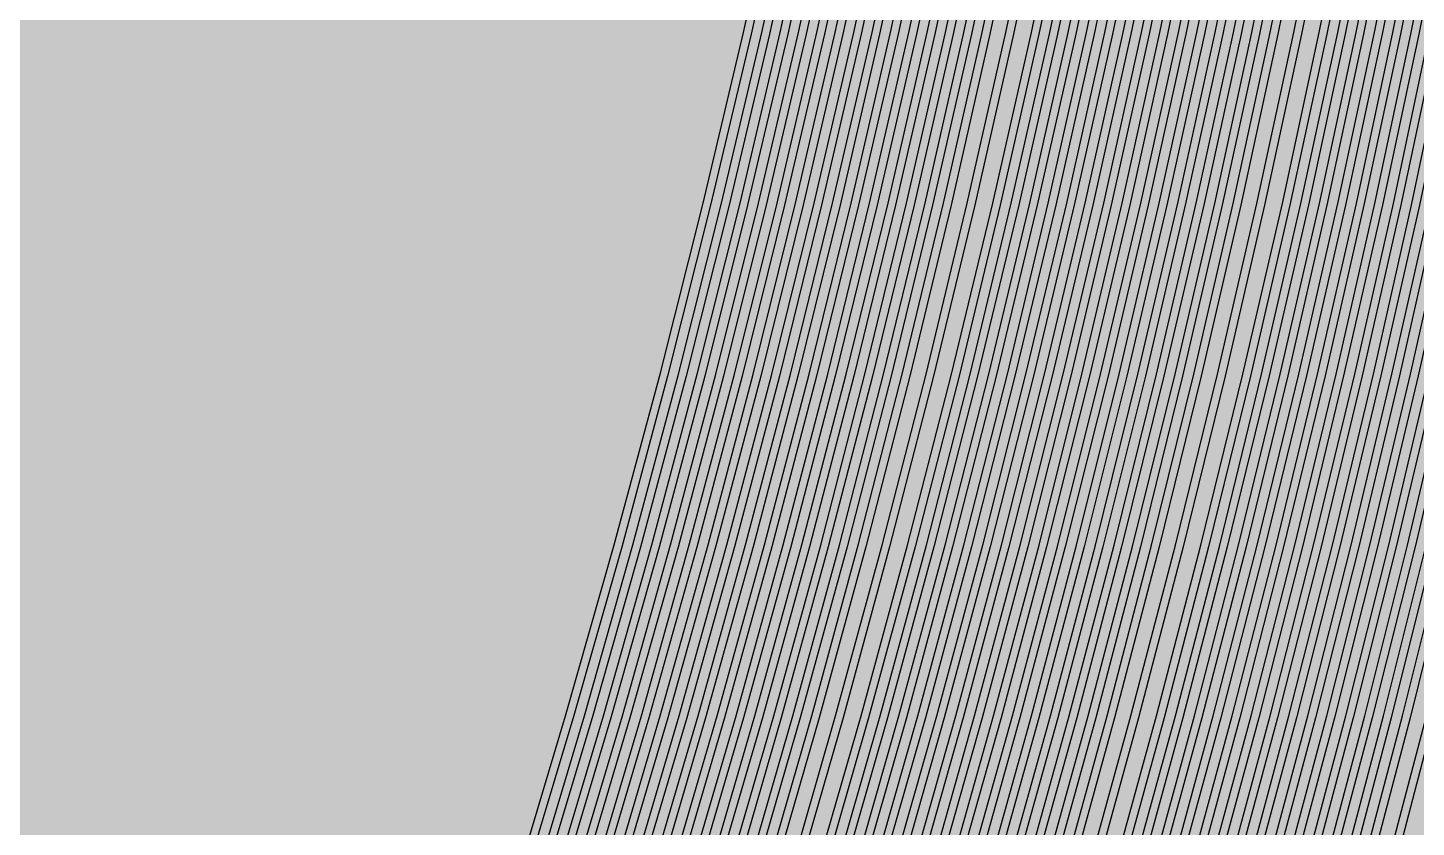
# Model space of a CAD drawing. Header units: metres. Extents: x -7231 to 10969, y -37556 to 1873.
# Drawn here: x -269.3 to 88.3, y -783.8 to -577.9 of the extents above; entities that cross this region are included whole.
import ezdxf

# ---------------------------------------------------------------- set-up
doc = ezdxf.new("R2010")
doc.units = ezdxf.units.M
doc.layers.add('Metal1', color=4, linetype='CONTINUOUS')
doc.layers.add('Polyimide', color=7, linetype='CONTINUOUS')

msp = doc.modelspace()

# ---------------------------------------------------------------- hatches: boundary and pattern name
at = {"layer": 'Polyimide'}
msp.add_hatch(color=7, dxfattribs=at).paths.add_polyline_path([(4065.69, -468), (4066.67, -501.99), (4068.51, -535.99), (4071.41, -569.99), (4075.54, -603.99), (4081.04, -637.99), (4088.01, -671.99), (4096.52, -705.98), (4106.62, -739.98), (4118.33, -773.98), (4131.63, -807.98), (4146.49, -841.98), (4162.87, -875.98), (4180.68, -909.97), (4199.83, -943.97), (4220.22, -977.97), (4241.73, -1011.97), (4264.21, -1045.97), (4287.52, -1079.96), (4311.51, -1113.96), (4336.01, -1147.96), (4360.86, -1181.96), (4385.88, -1215.96), (4410.89, -1249.96), (4435.74, -1283.95), (4460.24, -1317.95), (4484.23, -1351.95), (4507.54, -1385.95), (4530.02, -1419.95), (4551.53, -1453.94), (4571.92, -1487.94), (4591.07, -1521.94), (4608.88, -1555.94), (4625.26, -1589.94), (4640.12, -1623.94), (4653.42, -1657.93), (4665.13, -1691.93), (4675.23, -1725.93), (4683.74, -1759.93), (4690.71, -1793.93), (4696.21, -1827.93), (4700.34, -1861.92), (4703.24, -1895.92), (4705.08, -1929.92), (4706.06, -1963.92), (4706.44, -1997.92), (4706.5, -2031.91), (4706.5, -4793.02), (4709.95, -4838.39), (4720.22, -4882.71), (4737.08, -4924.98), (4760.13, -4964.2), (4788.85, -4999.49), (4822.58, -5030.03), (4860.53, -5055.12), (4901.85, -5074.18), (4901.85, -5074.18), (4970.68, -5105.23), (5034.7, -5145.26), (5092.76, -5193.54), (5143.8, -5249.19), (5186.89, -5311.2), (5221.24, -5378.44), (5246.23, -5449.69), (5261.41, -5523.66), (5266.5, -5599), (5261.41, -5674.34), (5246.23, -5748.31), (5221.24, -5819.56), (5186.89, -5886.8), (5143.8, -5948.81), (5092.76, -6004.46), (5034.7, -6052.74), (4970.68, -6092.77), (4901.85, -6123.82), (4860.53, -6142.88), (4822.58, -6167.97), (4788.85, -6198.51), (4760.13, -6233.8), (4737.08, -6273.02), (4720.22, -6315.29), (4709.95, -6359.61), (4706.5, -6404.98), (4706.5, -9221.52), (4709.95, -9266.88), (4720.22, -9311.21), (4737.08, -9353.47), (4760.13, -9392.7), (4788.85, -9427.98), (4822.58, -9458.52), (4860.53, -9483.61), (4901.85, -9502.67), (4970.68, -9533.72), (5034.7, -9573.75), (5092.76, -9622.03), (5143.8, -9677.68), (5186.89, -9739.69), (5221.24, -9806.94), (5246.23, -9878.19), (5261.41, -9952.16), (5266.5, -10027.49), (5261.41, -10102.83), (5246.23, -10176.8), (5221.24, -10248.05), (5186.89, -10315.3), (5143.8, -10377.31), (5092.76, -10432.96), (5034.7, -10481.24), (4970.68, -10521.27), (4901.85, -10552.32), (4860.53, -10571.38), (4822.58, -10596.46), (4788.85, -10627), (4760.13, -10662.29), (4737.08, -10701.52), (4720.22, -10743.78), (4709.95, -10788.1), (4706.5, -10833.47), (4706.5, -13650.01), (4709.95, -13695.38), (4720.22, -13739.7), (4737.08, -13781.96), (4760.13, -13821.19), (4788.85, -13856.48), (4822.58, -13887.02), (4860.53, -13912.11), (4901.85, -13931.17), (4970.68, -13962.22), (5034.7, -14002.25), (5092.76, -14050.53), (5143.8, -14106.18), (5186.89, -14168.19), (5221.24, -14235.43), (5246.23, -14306.68), (5261.41, -14380.65), (5266.5, -14455.99), (5261.41, -14531.33), (5246.23, -14605.29), (5221.24, -14676.55), (5186.89, -14743.79), (5143.8, -14805.8), (5092.76, -14861.45), (5034.7, -14909.73), (4970.68, -14949.76), (4901.85, -14980.81), (4860.53, -14999.87), (4822.58, -15024.96), (4788.85, -15055.5), (4760.13, -15090.79), (4737.08, -15130.01), (4720.22, -15172.27), (4709.95, -15216.6), (4706.5, -15261.97), (4706.5, -15455.99), (4720.95, -15750.04), (4764.14, -16041.26), (4835.68, -16326.84), (4934.86, -16604.04), (5060.74, -16870.18), (5212.09, -17122.7), (5387.47, -17359.17), (5585.18, -17577.31), (5803.32, -17775.02), (6039.79, -17950.4), (6292.31, -18101.75), (6558.45, -18227.63), (6835.65, -18326.81), (7121.23, -18398.34), (7412.45, -18441.54), (7706.5, -18455.99), (9969.01, -18455.99), (10047.42, -18459.84), (10125.08, -18471.36), (10201.23, -18490.44), (10275.15, -18516.89), (10346.12, -18550.45), (10413.46, -18590.81), (10476.52, -18637.58), (10534.69, -18690.3), (10587.41, -18748.47), (10634.18, -18811.53), (10674.54, -18878.87), (10708.11, -18949.84), (10734.56, -19023.76), (10753.63, -19099.92), (10765.15, -19177.58), (10769.01, -19255.99), (10769.01, -20895.8), (10730.24, -20951.41), (10694.6, -21009.08), (10662.21, -21068.63), (10633.17, -21129.89), (10607.55, -21192.66), (10585.45, -21256.74), (10566.93, -21321.96), (10552.05, -21388.09), (10540.84, -21454.95), (10533.35, -21522.33), (10529.6, -21590.02), (10529.6, -21657.81), (10533.35, -21725.5), (10540.84, -21792.87), (10552.05, -21859.73), (10566.93, -21925.87), (10585.45, -21991.08), (10607.55, -22055.17), (10633.17, -22117.94), (10662.21, -22179.19), (10694.6, -22238.74), (10730.24, -22296.41), (10769.01, -22352.03), (10769.01, -32454.24), (10728.74, -32510.49), (10691.72, -32568.92), (10658.05, -32629.35), (10627.85, -32691.58), (10601.2, -32755.42), (10578.21, -32820.67), (10558.93, -32887.1), (10543.44, -32954.52), (10531.77, -33022.71), (10523.97, -33091.44), (10520.07, -33160.51), (10520.07, -33229.69), (10523.97, -33298.75), (10531.77, -33367.49), (10543.44, -33435.67), (10558.93, -33503.09), (10578.21, -33569.53), (10601.2, -33634.77), (10627.85, -33698.61), (10658.05, -33760.85), (10691.72, -33821.28), (10728.74, -33879.71), (10769.01, -33935.96), (10769.01, -36556), (10765.15, -36634.41), (10753.63, -36712.07), (10734.56, -36788.23), (10708.11, -36862.15), (10674.54, -36933.12), (10634.18, -37000.46), (10587.41, -37063.51), (10534.69, -37121.69), (10476.52, -37174.41), (10413.46, -37221.18), (10346.12, -37261.54), (10275.15, -37295.1), (10201.23, -37321.55), (10125.08, -37340.63), (10047.42, -37352.15), (9969.01, -37356), (-6231.01, -37356), (-6309.42, -37352.15), (-6387.08, -37340.63), (-6463.23, -37321.55), (-6537.15, -37295.1), (-6608.12, -37261.54), (-6675.46, -37221.18), (-6738.52, -37174.41), (-6796.69, -37121.69), (-6849.41, -37063.51), (-6896.18, -37000.46), (-6936.54, -36933.12), (-6970.11, -36862.15), (-6996.56, -36788.23), (-7015.63, -36712.07), (-7027.15, -36634.41), (-7031.01, -36556), (-7031.01, -33936), (-6990.74, -33879.75), (-6953.7, -33821.31), (-6920.03, -33760.88), (-6889.82, -33698.64), (-6863.18, -33634.8), (-6840.18, -33569.55), (-6820.9, -33503.11), (-6805.4, -33435.69), (-6793.74, -33367.49), (-6785.94, -33298.75), (-6782.03, -33229.68), (-6782.03, -33160.5), (-6785.94, -33091.43), (-6793.74, -33022.69), (-6805.4, -32954.5), (-6820.9, -32887.07), (-6840.18, -32820.63), (-6863.18, -32755.39), (-6889.82, -32691.54), (-6920.03, -32629.3), (-6953.7, -32568.87), (-6990.74, -32510.43), (-7031.01, -32454.18), (-7031.01, -22364.83), (-6990.74, -22308.58), (-6953.7, -22250.14), (-6920.03, -22189.71), (-6889.82, -22127.47), (-6863.18, -22063.62), (-6840.18, -21998.38), (-6820.9, -21931.94), (-6805.4, -21864.51), (-6793.74, -21796.32), (-6785.94, -21727.58), (-6782.03, -21658.51), (-6782.03, -21589.33), (-6785.94, -21520.26), (-6793.74, -21451.52), (-6805.4, -21383.32), (-6820.9, -21315.9), (-6840.18, -21249.46), (-6863.18, -21184.21), (-6889.82, -21120.37), (-6920.03, -21058.13), (-6953.7, -20997.7), (-6990.74, -20939.26), (-7031.01, -20883.01), (-7031.01, -19255.99), (-7027.15, -19177.58), (-7015.63, -19099.92), (-6996.56, -19023.76), (-6970.11, -18949.84), (-6936.54, -18878.87), (-6896.18, -18811.53), (-6849.41, -18748.47), (-6796.69, -18690.3), (-6738.52, -18637.58), (-6675.46, -18590.81), (-6608.12, -18550.45), (-6537.15, -18516.89), (-6463.23, -18490.44), (-6387.08, -18471.36), (-6309.42, -18459.84), (-6231.01, -18455.99), (-3968.5, -18455.99), (-3674.45, -18441.54), (-3383.23, -18398.34), (-3097.65, -18326.81), (-2820.45, -18227.63), (-2554.31, -18101.75), (-2301.79, -17950.4), (-2065.32, -17775.02), (-1847.18, -17577.31), (-1649.47, -17359.17), (-1474.09, -17122.7), (-1322.74, -16870.18), (-1196.86, -16604.04), (-1097.68, -16326.84), (-1026.14, -16041.26), (-982.95, -15750.04), (-968.5, -15455.99), (-968.5, -15261.97), (-971.95, -15216.6), (-982.22, -15172.27), (-999.08, -15130.01), (-1022.13, -15090.79), (-1050.85, -15055.5), (-1084.58, -15024.96), (-1122.53, -14999.87), (-1163.85, -14980.81), (-1232.68, -14949.76), (-1296.7, -14909.73), (-1354.76, -14861.45), (-1405.8, -14805.8), (-1448.89, -14743.79), (-1483.24, -14676.55), (-1508.23, -14605.29), (-1523.41, -14531.33), (-1528.5, -14455.99), (-1523.41, -14380.65), (-1508.23, -14306.68), (-1483.24, -14235.43), (-1448.89, -14168.19), (-1405.8, -14106.18), (-1354.76, -14050.53), (-1296.7, -14002.25), (-1232.68, -13962.22), (-1163.85, -13931.17), (-1122.53, -13912.11), (-1084.58, -13887.02), (-1050.85, -13856.48), (-1022.13, -13821.19), (-999.08, -13781.96), (-982.22, -13739.7), (-971.95, -13695.38), (-968.5, -13650.01), (-968.5, -12309.64), (-971.95, -12264.27), (-982.22, -12219.94), (-999.08, -12177.68), (-1022.13, -12138.46), (-1050.85, -12103.17), (-1084.58, -12072.63), (-1122.53, -12047.54), (-1163.85, -12028.48), (-1232.68, -11997.43), (-1296.7, -11957.4), (-1354.76, -11909.12), (-1405.8, -11853.47), (-1448.89, -11791.46), (-1483.24, -11724.22), (-1508.23, -11652.96), (-1523.41, -11579), (-1528.5, -11503.66), (-1523.41, -11428.32), (-1508.23, -11354.35), (-1483.24, -11283.1), (-1448.89, -11215.86), (-1405.8, -11153.85), (-1354.76, -11098.2), (-1296.7, -11049.92), (-1232.68, -11009.89), (-1163.85, -10978.84), (-1122.53, -10959.78), (-1084.58, -10934.69), (-1050.85, -10904.15), (-1022.13, -10868.86), (-999.08, -10829.63), (-982.22, -10787.37), (-971.95, -10743.05), (-968.5, -10697.68), (-968.5, -9357.31), (-971.95, -9311.94), (-982.22, -9267.62), (-999.08, -9225.35), (-1022.13, -9186.13), (-1050.85, -9150.84), (-1084.58, -9120.3), (-1122.53, -9095.21), (-1163.85, -9076.15), (-1163.85, -9076.15), (-1232.68, -9045.1), (-1296.7, -9005.07), (-1354.76, -8956.79), (-1405.8, -8901.14), (-1448.89, -8839.13), (-1483.24, -8771.89), (-1508.23, -8700.64), (-1523.41, -8626.67), (-1528.5, -8551.33), (-1523.41, -8475.99), (-1508.23, -8402.02), (-1483.24, -8330.77), (-1448.89, -8263.53), (-1405.8, -8201.52), (-1354.76, -8145.87), (-1296.7, -8097.59), (-1232.68, -8057.56), (-1163.85, -8026.51), (-1163.85, -8026.51), (-1122.53, -8007.45), (-1084.58, -7982.36), (-1050.85, -7951.82), (-1022.13, -7916.53), (-999.08, -7877.31), (-982.22, -7835.04), (-971.95, -7790.72), (-968.5, -7745.35), (-968.5, -6404.98), (-971.95, -6359.61), (-982.22, -6315.29), (-999.08, -6273.02), (-1022.13, -6233.8), (-1050.85, -6198.51), (-1084.58, -6167.97), (-1122.53, -6142.88), (-1163.85, -6123.82), (-1163.85, -6123.82), (-1232.68, -6092.77), (-1296.7, -6052.74), (-1354.76, -6004.46), (-1405.8, -5948.81), (-1448.89, -5886.8), (-1483.24, -5819.56), (-1508.23, -5748.31), (-1523.41, -5674.34), (-1528.5, -5599), (-1523.41, -5523.66), (-1508.23, -5449.69), (-1483.24, -5378.44), (-1448.89, -5311.2), (-1405.8, -5249.19), (-1354.76, -5193.54), (-1296.7, -5145.26), (-1232.68, -5105.23), (-1163.85, -5074.18), (-1163.85, -5074.18), (-1122.53, -5055.12), (-1084.58, -5030.03), (-1050.85, -4999.49), (-1022.13, -4964.2), (-999.08, -4924.98), (-982.22, -4882.71), (-971.95, -4838.39), (-968.5, -4793.02), (-968.5, -2031.91), (-968.44, -1997.92), (-968.06, -1963.92), (-967.05, -1929.92), (-965.18, -1895.92), (-962.22, -1861.92), (-958.01, -1827.93), (-952.41, -1793.93), (-945.31, -1759.93), (-936.64, -1725.93), (-926.35, -1691.93), (-914.43, -1657.93), (-900.88, -1623.94), (-885.74, -1589.94), (-869.05, -1555.94), (-850.91, -1521.94), (-831.4, -1487.94), (-810.63, -1453.94), (-788.72, -1419.95), (-765.82, -1385.95), (-742.07, -1351.95), (-717.63, -1317.95), (-692.67, -1283.95), (-667.36, -1249.96), (-641.88, -1215.96), (-616.39, -1181.96), (-591.08, -1147.96), (-566.12, -1113.96), (-541.68, -1079.96), (-517.93, -1045.97), (-495.03, -1011.97), (-473.12, -977.97), (-452.35, -943.97), (-432.84, -909.97), (-414.7, -875.98), (-398.01, -841.98), (-382.87, -807.98), (-369.32, -773.98), (-357.4, -739.98), (-347.11, -705.98), (-338.44, -671.99), (-331.34, -637.99), (-325.74, -603.99), (-321.53, -569.99), (-318.57, -535.99), (-316.7, -501.99), (-315.69, -468), (-315.31, -434), (-315.25, -400), (-315.25, 401), (-315.25, 451), (-315.25, 1644), (-270.25, 1644), (-270.03, 1637.13), (-269.35, 1630.29), (-268.23, 1623.52), (-266.67, 1616.82), (-264.68, 1610.25), (-262.26, 1603.82), (-259.42, 1597.56), (-256.18, 1591.5), (-252.55, 1585.67), (-248.55, 1580.08), (-244.19, 1574.77), (-239.5, 1569.75), (-234.48, 1565.06), (-229.17, 1560.7), (-223.58, 1556.7), (-217.75, 1553.07), (-211.69, 1549.83), (-205.43, 1546.99), (-199, 1544.57), (-192.43, 1542.58), (-185.73, 1541.02), (-178.96, 1539.9), (-172.12, 1539.22), (-165.25, 1539), (-158.38, 1539.22), (-151.54, 1539.9), (-144.77, 1541.02), (-138.07, 1542.58), (-131.5, 1544.57), (-125.07, 1546.99), (-118.81, 1549.83), (-112.75, 1553.07), (-106.92, 1556.7), (-101.33, 1560.7), (-96.02, 1565.06), (-91, 1569.75), (-86.31, 1574.77), (-81.95, 1580.08), (-77.95, 1585.67), (-74.32, 1591.5), (-71.08, 1597.56), (-68.24, 1603.82), (-65.82, 1610.25), (-63.83, 1616.82), (-62.27, 1623.52), (-61.15, 1630.29), (-60.47, 1637.13), (-60.25, 1644), (1853, 1644), (1853, 1573), (3815.25, 1573), (3815.46, 1579.54), (3816.11, 1586.05), (3817.17, 1592.51), (3818.66, 1598.88), (3820.56, 1605.14), (3822.86, 1611.27), (3825.56, 1617.23), (3828.65, 1623), (3832.1, 1628.56), (3835.91, 1633.88), (3840.07, 1638.93), (3844.54, 1643.71), (3849.32, 1648.18), (3854.37, 1652.34), (3859.69, 1656.15), (3865.25, 1659.6), (3871.02, 1662.69), (3876.98, 1665.39), (3883.11, 1667.69), (3889.37, 1669.59), (3895.74, 1671.08), (3902.2, 1672.14), (3908.71, 1672.79), (3915.25, 1673), (3921.79, 1672.79), (3928.3, 1672.14), (3934.76, 1671.08), (3941.13, 1669.59), (3947.39, 1667.69), (3953.52, 1665.39), (3959.48, 1662.69), (3965.25, 1659.6), (3970.81, 1656.15), (3976.13, 1652.34), (3981.18, 1648.18), (3985.96, 1643.71), (3990.43, 1638.93), (3994.59, 1633.88), (3998.4, 1628.56), (4001.85, 1623), (4004.94, 1617.23), (4007.64, 1611.27), (4009.94, 1605.14), (4011.84, 1598.88), (4013.33, 1592.51), (4014.39, 1586.05), (4015.04, 1579.54), (4015.25, 1573), (4065.25, 1573), (4065.25, 451), (4065.25, 401), (4065.25, -400), (4065.31, -434), (4065.69, -468)])

# ---------------------------------------------------------------- linework, layer by layer
at = {"layer": 'Metal1'}
for points in [[(-276.19, -1151.13), (-257.02, -1107.12), (-238.63, -1063.12), (-221, -1019.11), (-204.12, -975.11), (-187.98, -931.1), (-172.59, -887.1), (-157.93, -843.09), (-143.99, -799.09), (-130.78, -755.08), (-118.27, -711.08), (-106.48, -667.07), (-95.39, -623.07), (-84.99, -579.06), (-75.29, -535.06), (-66.27, -491.05), (-57.94, -447.05), (-50.29, -403.05), (-43.32, -359.04), (-37.02, -315.04), (-31.39, -271.03), (-26.42, -227.03), (-22.13, -183.02), (-18.5, -139.02)], [(-16.5, -139.17), (-20.14, -183.2), (-24.43, -227.24), (-29.4, -271.27), (-35.03, -315.31), (-41.34, -359.34), (-48.32, -403.37), (-55.97, -447.41), (-64.31, -491.44), (-73.33, -535.47), (-83.04, -579.51), (-93.44, -623.54), (-104.54, -667.58), (-116.35, -711.61), (-128.86, -755.64), (-142.08, -799.68), (-156.03, -843.71), (-170.7, -887.74), (-186.1, -931.78), (-202.24, -975.81), (-219.13, -1019.84), (-236.78, -1063.87), (-255.19, -1107.91), (-274.36, -1151.94)], [(-270.87, -1151.13), (-251.76, -1107.12), (-233.42, -1063.12), (-215.84, -1019.11), (-199.01, -975.11), (-182.93, -931.1), (-167.59, -887.1), (-152.97, -843.09), (-139.08, -799.09), (-125.9, -755.08), (-113.44, -711.08), (-101.68, -667.07), (-90.62, -623.07), (-80.26, -579.06), (-70.59, -535.06), (-61.6, -491.05), (-53.29, -447.05), (-45.67, -403.05), (-38.71, -359.04), (-32.43, -315.04), (-26.82, -271.03), (-21.87, -227.03), (-17.59, -183.02), (-13.97, -139.02)], [(-291.46, -1415.18), (-268.86, -1371.18), (-247.03, -1327.17), (-225.98, -1283.17), (-205.69, -1239.16), (-186.15, -1195.15), (-167.36, -1151.15), (-149.3, -1107.14), (-131.96, -1063.14), (-115.34, -1019.13), (-99.44, -975.12), (-84.24, -931.12), (-69.73, -887.11), (-55.91, -843.11), (-42.78, -799.1), (-30.33, -755.1), (-18.55, -711.09), (-7.43, -667.09), (3.02, -623.08), (12.82, -579.08), (21.96, -535.07)], [(5.12, -535.47), (-4.15, -579.5), (-14.08, -623.53), (-24.68, -667.56), (-35.95, -711.6), (-47.9, -755.63), (-60.52, -799.66), (-73.83, -843.7), (-87.84, -887.73), (-102.55, -931.76), (-117.96, -975.79), (-134.08, -1019.83), (-150.93, -1063.86), (-168.5, -1107.89), (-186.81, -1151.92), (-205.87, -1195.96), (-225.68, -1239.99), (-246.25, -1284.02), (-267.59, -1328.05), (-289.71, -1372.08)], [(23.92, -535.46), (14.77, -579.5), (4.97, -623.53), (-5.49, -667.56), (-16.61, -711.59), (-28.4, -755.63), (-40.86, -799.66), (-54, -843.69), (-67.83, -887.73), (-82.34, -931.76), (-97.55, -975.79), (-113.47, -1019.82), (-130.09, -1063.86), (-147.44, -1107.89), (-165.51, -1151.92), (-184.32, -1195.95), (-203.87, -1239.98), (-224.17, -1284.02), (-245.24, -1328.05), (-267.07, -1372.08), (-289.69, -1416.11)], [(-289.62, -1239.14), (-269.21, -1195.14), (-249.57, -1151.13), (-230.7, -1107.13), (-212.59, -1063.12), (-195.23, -1019.12), (-178.61, -975.11), (-162.73, -931.11), (-147.57, -887.1), (-133.14, -843.1), (-119.42, -799.09), (-106.41, -755.09), (-94.1, -711.08), (-82.49, -667.08), (-71.57, -623.07), (-61.33, -579.07), (-51.78, -535.06)], [(-68.63, -535.47), (-78.31, -579.51), (-88.68, -623.54), (-99.74, -667.57), (-111.51, -711.61), (-123.98, -755.64), (-137.17, -799.68), (-151.07, -843.71), (-165.69, -887.74), (-181.05, -931.77), (-197.14, -975.81), (-213.98, -1019.84), (-231.57, -1063.87), (-249.92, -1107.91), (-269.04, -1151.94), (-288.93, -1195.97)], [(-288.75, -1283.15), (-267.82, -1239.15), (-247.66, -1195.14), (-228.27, -1151.14), (-209.64, -1107.13), (-191.76, -1063.13), (-174.62, -1019.12), (-158.21, -975.11), (-142.52, -931.11), (-127.56, -887.1), (-113.31, -843.1), (-99.76, -799.09), (-86.91, -755.09), (-74.76, -711.08), (-63.29, -667.08), (-52.51, -623.07), (-42.41, -579.07), (-32.97, -535.06)], [(-288.12, -1327.17), (-266.68, -1283.16), (-246.01, -1239.15), (-226.12, -1195.15), (-206.97, -1151.14), (-188.58, -1107.14), (-170.93, -1063.13), (-154, -1019.12), (-137.8, -975.12), (-122.32, -931.11), (-107.55, -887.11), (-93.48, -843.1), (-80.1, -799.1), (-67.42, -755.09), (-55.42, -711.09), (-44.1, -667.08), (-33.46, -623.08), (-23.48, -579.07), (-14.17, -535.07)], [(-49.82, -535.47), (-59.38, -579.51), (-69.62, -623.54), (-80.55, -667.57), (-92.17, -711.61), (-104.49, -755.64), (-117.51, -799.67), (-131.23, -843.7), (-145.68, -887.74), (-160.84, -931.77), (-176.73, -975.8), (-193.36, -1019.84), (-210.73, -1063.87), (-228.86, -1107.9), (-247.74, -1151.93), (-267.39, -1195.97), (-287.81, -1240)], [(-31.01, -535.47), (-40.45, -579.5), (-50.56, -623.54), (-61.36, -667.57), (-72.83, -711.6), (-84.99, -755.64), (-97.85, -799.67), (-111.4, -843.7), (-125.66, -887.73), (-140.64, -931.77), (-156.33, -975.8), (-172.75, -1019.83), (-189.9, -1063.87), (-207.79, -1107.9), (-226.44, -1151.93), (-245.84, -1195.96), (-266, -1239.99), (-286.95, -1284.03)], [(-12.21, -535.47), (-21.52, -579.5), (-31.51, -623.53), (-42.16, -667.57), (-53.49, -711.6), (-65.49, -755.63), (-78.19, -799.67), (-91.57, -843.7), (-105.65, -887.73), (-120.43, -931.76), (-135.92, -975.8), (-152.13, -1019.83), (-169.06, -1063.86), (-186.73, -1107.89), (-205.13, -1151.93), (-224.29, -1195.96), (-244.2, -1239.99), (-264.87, -1284.02), (-286.33, -1328.05)], [(-285.83, -1371.17), (-263.79, -1327.17), (-242.53, -1283.16), (-222.04, -1239.16), (-202.31, -1195.15), (-183.33, -1151.14), (-165.09, -1107.14), (-147.58, -1063.13), (-130.8, -1019.13), (-114.74, -975.12), (-99.39, -931.12), (-84.74, -887.11), (-70.79, -843.1), (-57.53, -799.1), (-44.95, -755.09), (-33.05, -711.09), (-21.83, -667.08), (-11.27, -623.08), (-1.38, -579.07), (7.86, -535.07)], [(-285.73, -1415.19), (-263.2, -1371.18), (-241.45, -1327.17), (-220.46, -1283.17), (-200.24, -1239.16), (-180.77, -1195.15), (-162.03, -1151.15), (-144.03, -1107.14), (-126.75, -1063.14), (-110.19, -1019.13), (-94.34, -975.13), (-79.18, -931.12), (-64.73, -887.11), (-50.96, -843.11), (-37.87, -799.1), (-25.45, -755.1), (-13.71, -711.09), (-2.63, -667.09), (7.79, -623.08), (17.55, -579.08), (26.66, -535.07)], [(-285.36, -1195.14), (-265.54, -1151.13), (-246.49, -1107.12), (-228.21, -1063.12), (-210.69, -1019.11), (-193.91, -975.11), (-177.88, -931.1), (-162.58, -887.1), (-148.01, -843.09), (-134.16, -799.09), (-121.03, -755.08), (-108.6, -711.08), (-96.88, -667.07), (-85.86, -623.07), (-75.53, -579.06), (-65.88, -535.06)], [(-284.17, -1239.15), (-263.82, -1195.14), (-244.24, -1151.13), (-225.43, -1107.13), (-207.38, -1063.12), (-190.08, -1019.12), (-173.51, -975.11), (-157.68, -931.11), (-142.57, -887.1), (-128.18, -843.1), (-114.51, -799.09), (-101.54, -755.09), (-89.26, -711.08), (-77.69, -667.08), (-66.8, -623.07), (-56.6, -579.07), (-47.08, -535.06)], [(9.82, -535.47), (0.58, -579.5), (-9.32, -623.53), (-19.88, -667.56), (-31.12, -711.6), (-43.02, -755.63), (-55.61, -799.66), (-68.88, -843.7), (-82.84, -887.73), (-97.49, -931.76), (-112.86, -975.79), (-128.93, -1019.83), (-145.72, -1063.86), (-163.24, -1107.89), (-181.49, -1151.92), (-200.48, -1195.96), (-220.22, -1239.99), (-240.73, -1284.02), (-262, -1328.05), (-284.05, -1372.08)], [(28.63, -535.46), (19.51, -579.5), (9.74, -623.53), (-0.69, -667.56), (-11.77, -711.59), (-23.53, -755.63), (-35.95, -799.66), (-49.04, -843.69), (-62.82, -887.72), (-77.29, -931.76), (-92.45, -975.79), (-108.31, -1019.82), (-124.89, -1063.85), (-142.17, -1107.89), (-160.19, -1151.92), (-178.93, -1195.95), (-198.42, -1239.98), (-218.65, -1284.01), (-239.65, -1328.05), (-261.41, -1372.08), (-283.95, -1416.11)], [(-63.93, -535.47), (-73.58, -579.51), (-83.91, -623.54), (-94.95, -667.57), (-106.68, -711.61), (-119.11, -755.64), (-132.25, -799.67), (-146.11, -843.71), (-160.69, -887.74), (-176, -931.77), (-192.04, -975.81), (-208.82, -1019.84), (-226.36, -1063.87), (-244.65, -1107.9), (-263.71, -1151.94), (-283.55, -1195.97)], [(-283.23, -1283.16), (-262.37, -1239.15), (-242.27, -1195.14), (-222.95, -1151.14), (-204.37, -1107.13), (-186.55, -1063.13), (-169.46, -1019.12), (-153.11, -975.12), (-137.47, -931.11), (-122.56, -887.11), (-108.35, -843.1), (-94.85, -799.09), (-82.04, -755.09), (-69.93, -711.08), (-58.5, -667.08), (-47.75, -623.07), (-37.67, -579.07), (-28.27, -535.06)], [(-45.12, -535.47), (-54.65, -579.5), (-64.86, -623.54), (-75.75, -667.57), (-87.33, -711.6), (-99.61, -755.64), (-112.59, -799.67), (-126.28, -843.7), (-140.67, -887.74), (-155.79, -931.77), (-171.63, -975.8), (-188.21, -1019.84), (-205.53, -1063.87), (-223.59, -1107.9), (-242.41, -1151.93), (-262, -1195.97), (-282.36, -1240)], [(-281.68, -1327.17), (-260.27, -1283.16), (-239.63, -1239.15), (-219.76, -1195.15), (-200.64, -1151.14), (-182.27, -1107.14), (-164.64, -1063.13), (-147.74, -1019.12), (-131.56, -975.12), (-116.1, -931.11), (-101.35, -887.11), (-87.29, -843.1), (-73.94, -799.1), (-61.27, -755.09), (-49.29, -711.09), (-37.98, -667.08), (-27.35, -623.08), (-17.39, -579.07), (-8.09, -535.07)], [(-26.31, -535.47), (-35.72, -579.5), (-45.8, -623.54), (-56.56, -667.57), (-67.99, -711.6), (-80.12, -755.63), (-92.93, -799.67), (-106.44, -843.7), (-120.66, -887.73), (-135.58, -931.77), (-151.23, -975.8), (-167.59, -1019.83), (-184.69, -1063.86), (-202.53, -1107.9), (-221.11, -1151.93), (-240.45, -1195.96), (-260.55, -1239.99), (-281.43, -1284.03)], [(-280.17, -1371.18), (-258.21, -1327.17), (-237.02, -1283.16), (-216.59, -1239.16), (-196.93, -1195.15), (-178.01, -1151.15), (-159.83, -1107.14), (-142.38, -1063.13), (-125.65, -1019.13), (-109.64, -975.12), (-94.34, -931.12), (-79.74, -887.11), (-65.83, -843.11), (-52.61, -799.1), (-40.07, -755.09), (-28.22, -711.09), (-17.03, -667.08), (-6.5, -623.08), (3.36, -579.07), (12.56, -535.07)], [(-279.99, -1415.19), (-257.54, -1371.18), (-235.86, -1327.17), (-214.95, -1283.17), (-194.79, -1239.16), (-175.38, -1195.16), (-156.71, -1151.15), (-138.77, -1107.14), (-121.54, -1063.14), (-105.04, -1019.13), (-89.24, -975.13), (-74.13, -931.12), (-59.72, -887.11), (-46, -843.11), (-32.95, -799.1), (-20.58, -755.1), (-8.88, -711.09), (2.17, -667.09), (12.55, -623.08), (22.28, -579.08), (31.37, -535.07)], [(-279.98, -1195.14), (-260.22, -1151.13), (-241.23, -1107.13), (-223, -1063.12), (-205.54, -1019.11), (-188.81, -975.11), (-172.83, -931.1), (-157.58, -887.1), (-143.06, -843.09), (-129.25, -799.09), (-116.16, -755.08), (-103.77, -711.08), (-92.08, -667.07), (-81.09, -623.07), (-70.8, -579.07), (-61.18, -535.06)], [(-6.13, -535.47), (-15.43, -579.5), (-25.4, -623.53), (-36.04, -667.57), (-47.35, -711.6), (-59.34, -755.63), (-72.02, -799.66), (-85.38, -843.7), (-99.45, -887.73), (-114.21, -931.76), (-129.68, -975.8), (-145.87, -1019.83), (-162.78, -1063.86), (-180.42, -1107.89), (-198.8, -1151.93), (-217.93, -1195.96), (-237.82, -1239.99), (-258.47, -1284.02), (-279.89, -1328.05)], [(-278.72, -1239.15), (-258.43, -1195.14), (-238.92, -1151.13), (-220.17, -1107.13), (-202.17, -1063.12), (-184.92, -1019.12), (-168.41, -975.11), (-152.63, -931.11), (-137.57, -887.1), (-123.22, -843.1), (-109.59, -799.09), (-96.66, -755.09), (-84.43, -711.08), (-72.89, -667.08), (-62.04, -623.07), (-51.87, -579.07), (-42.38, -535.06)], [(14.52, -535.46), (5.31, -579.5), (-4.56, -623.53), (-15.09, -667.56), (-26.28, -711.6), (-38.15, -755.63), (-50.69, -799.66), (-63.92, -843.69), (-77.83, -887.73), (-92.44, -931.76), (-107.76, -975.79), (-123.78, -1019.83), (-140.51, -1063.86), (-157.97, -1107.89), (-176.16, -1151.92), (-195.09, -1195.95), (-214.77, -1239.99), (-235.21, -1284.02), (-256.41, -1328.05), (-278.39, -1372.08)], [(33.33, -535.46), (24.24, -579.49), (14.5, -623.53), (4.11, -667.56), (-6.94, -711.59), (-18.65, -755.63), (-31.03, -799.66), (-44.08, -843.69), (-57.82, -887.72), (-72.24, -931.76), (-87.35, -975.79), (-103.16, -1019.82), (-119.68, -1063.85), (-136.91, -1107.89), (-154.86, -1151.92), (-173.54, -1195.95), (-192.97, -1239.98), (-213.13, -1284.01), (-234.06, -1328.05), (-255.75, -1372.08), (-278.22, -1416.11)], [(-59.23, -535.47), (-68.84, -579.51), (-79.15, -623.54), (-90.15, -667.57), (-101.84, -711.61), (-114.23, -755.64), (-127.34, -799.67), (-141.15, -843.71), (-155.69, -887.74), (-170.95, -931.77), (-186.94, -975.81), (-203.67, -1019.84), (-221.15, -1063.87), (-239.39, -1107.9), (-258.39, -1151.94), (-278.16, -1195.97)], [(-277.71, -1283.16), (-256.92, -1239.15), (-236.89, -1195.14), (-217.62, -1151.14), (-199.11, -1107.13), (-181.34, -1063.13), (-164.31, -1019.12), (-148.01, -975.12), (-132.42, -931.11), (-117.55, -887.11), (-103.39, -843.1), (-89.93, -799.1), (-77.17, -755.09), (-65.09, -711.09), (-53.7, -667.08), (-42.98, -623.08), (-32.94, -579.07), (-23.57, -535.07)], [(-40.42, -535.47), (-49.92, -579.5), (-60.09, -623.54), (-70.95, -667.57), (-82.5, -711.6), (-94.74, -755.64), (-107.68, -799.67), (-121.32, -843.7), (-135.67, -887.74), (-150.74, -931.77), (-166.53, -975.8), (-183.05, -1019.83), (-200.32, -1063.87), (-218.32, -1107.9), (-237.09, -1151.93), (-256.61, -1195.96), (-276.91, -1240)], [(-21.61, -535.47), (-30.99, -579.5), (-41.04, -623.53), (-51.76, -667.57), (-63.16, -711.6), (-75.24, -755.63), (-88.02, -799.67), (-101.48, -843.7), (-115.65, -887.73), (-130.53, -931.77), (-146.12, -975.8), (-162.44, -1019.83), (-179.48, -1063.86), (-197.26, -1107.9), (-215.78, -1151.93), (-235.06, -1195.96), (-255.1, -1239.99), (-275.91, -1284.02)], [(-274.97, -1327.17), (-253.57, -1283.16), (-232.94, -1239.15), (-213.08, -1195.15), (-193.98, -1151.14), (-175.62, -1107.14), (-158, -1063.13), (-141.11, -1019.12), (-124.94, -975.12), (-109.49, -931.11), (-94.75, -887.11), (-80.7, -843.1), (-67.35, -799.1), (-54.7, -755.09), (-42.72, -711.09), (-31.42, -667.08), (-20.8, -623.08), (-10.84, -579.07), (-1.55, -535.07)], [(-274.59, -1195.14), (-254.89, -1151.13), (-235.96, -1107.13), (-217.8, -1063.12), (-200.38, -1019.12), (-183.71, -975.11), (-167.78, -931.1), (-152.58, -887.1), (-138.1, -843.09), (-124.33, -799.09), (-111.28, -755.08), (-98.93, -711.08), (-87.29, -667.08), (-76.33, -623.07), (-66.06, -579.07), (-56.48, -535.06)], [(-274.51, -1371.18), (-252.62, -1327.17), (-231.5, -1283.16), (-211.14, -1239.16), (-191.54, -1195.15), (-172.68, -1151.15), (-154.56, -1107.14), (-137.17, -1063.13), (-120.5, -1019.13), (-104.54, -975.12), (-89.29, -931.12), (-74.73, -887.11), (-60.87, -843.11), (-47.7, -799.1), (-35.2, -755.1), (-23.38, -711.09), (-12.23, -667.09), (-1.74, -623.08), (8.09, -579.07), (17.26, -535.07)], [(-274.26, -1415.19), (-251.88, -1371.18), (-230.27, -1327.18), (-209.43, -1283.17), (-189.34, -1239.16), (-169.99, -1195.16), (-151.38, -1151.15), (-133.5, -1107.14), (-116.34, -1063.14), (-99.88, -1019.13), (-84.13, -975.13), (-69.08, -931.12), (-54.72, -887.12), (-41.04, -843.11), (-28.04, -799.1), (-15.71, -755.1), (-4.04, -711.09), (6.96, -667.09), (17.31, -623.08), (27.01, -579.08), (36.07, -535.07)], [(-273.27, -1239.15), (-253.05, -1195.14), (-233.6, -1151.14), (-214.9, -1107.13), (-196.96, -1063.12), (-179.77, -1019.12), (-163.31, -975.11), (-147.58, -931.11), (-132.56, -887.1), (-118.27, -843.1), (-104.68, -799.09), (-91.79, -755.09), (-79.6, -711.08), (-68.09, -667.08), (-57.27, -623.07), (-47.14, -579.07), (-37.67, -535.06)], [(0.41, -535.47), (-8.89, -579.5), (-18.85, -623.53), (-29.48, -667.57), (-40.79, -711.6), (-52.77, -755.63), (-65.44, -799.66), (-78.79, -843.7), (-92.84, -887.73), (-107.6, -931.76), (-123.06, -975.8), (-139.24, -1019.83), (-156.14, -1063.86), (-173.77, -1107.89), (-192.14, -1151.93), (-211.26, -1195.96), (-231.13, -1239.99), (-251.76, -1284.02), (-273.17, -1328.05)], [(-54.52, -535.47), (-64.11, -579.51), (-74.39, -623.54), (-85.35, -667.57), (-97, -711.61), (-109.36, -755.64), (-122.42, -799.67), (-136.19, -843.71), (-150.68, -887.74), (-165.89, -931.77), (-181.84, -975.8), (-198.52, -1019.84), (-215.94, -1063.87), (-234.12, -1107.9), (-253.06, -1151.94), (-272.77, -1195.97)], [(19.22, -535.46), (10.04, -579.5), (0.21, -623.53), (-10.29, -667.56), (-21.45, -711.6), (-33.27, -755.63), (-45.78, -799.66), (-58.96, -843.69), (-72.83, -887.73), (-87.39, -931.76), (-102.65, -975.79), (-118.62, -1019.82), (-135.3, -1063.86), (-152.71, -1107.89), (-170.84, -1151.92), (-189.71, -1195.95), (-209.32, -1239.99), (-229.69, -1284.02), (-250.82, -1328.05), (-272.73, -1372.08)], [(38.03, -535.46), (28.97, -579.49), (19.26, -623.53), (8.91, -667.56), (-2.1, -711.59), (-13.78, -755.63), (-26.12, -799.66), (-39.13, -843.69), (-52.81, -887.72), (-67.19, -931.76), (-82.25, -975.79), (-98.01, -1019.82), (-114.47, -1063.85), (-131.64, -1107.88), (-149.54, -1151.92), (-168.16, -1195.95), (-187.51, -1239.98), (-207.62, -1284.01), (-228.47, -1328.04), (-250.09, -1372.08), (-272.48, -1416.11)], [(-272.2, -1283.16), (-251.47, -1239.15), (-231.5, -1195.15), (-212.3, -1151.14), (-193.84, -1107.13), (-176.13, -1063.13), (-159.16, -1019.12), (-142.9, -975.12), (-127.37, -931.11), (-112.55, -887.11), (-98.44, -843.1), (-85.02, -799.1), (-72.29, -755.09), (-60.26, -711.09), (-48.9, -667.08), (-38.22, -623.08), (-28.21, -579.07), (-18.87, -535.07)], [(-35.72, -535.47), (-45.18, -579.5), (-55.33, -623.54), (-66.15, -667.57), (-77.66, -711.6), (-89.86, -755.64), (-102.76, -799.67), (-116.36, -843.7), (-130.67, -887.74), (-145.69, -931.77), (-161.43, -975.8), (-177.9, -1019.83), (-195.11, -1063.87), (-213.06, -1107.9), (-231.76, -1151.93), (-251.22, -1195.96), (-271.46, -1240)], [(-16.91, -535.47), (-26.26, -579.5), (-36.27, -623.53), (-46.96, -667.57), (-58.32, -711.6), (-70.37, -755.63), (-83.1, -799.67), (-96.53, -843.7), (-110.65, -887.73), (-125.48, -931.76), (-141.02, -975.8), (-157.28, -1019.83), (-174.27, -1063.86), (-191.99, -1107.89), (-210.46, -1151.93), (-229.67, -1195.96), (-249.65, -1239.99), (-270.39, -1284.02)], [(-269.38, -1327.17), (-248.05, -1283.16), (-227.49, -1239.15), (-207.7, -1195.15), (-188.65, -1151.14), (-170.36, -1107.14), (-152.79, -1063.13), (-135.96, -1019.13), (-119.84, -975.12), (-104.44, -931.11), (-89.74, -887.11), (-75.74, -843.1), (-62.44, -799.1), (-49.82, -755.09), (-37.89, -711.09), (-26.62, -667.08), (-16.03, -623.08), (-6.11, -579.07), (3.16, -535.07)], [(-268.53, -1415.19), (-246.22, -1371.18), (-224.69, -1327.18), (-203.91, -1283.17), (-183.89, -1239.16), (-164.61, -1195.16), (-146.06, -1151.15), (-128.24, -1107.15), (-111.13, -1063.14), (-94.73, -1019.13), (-79.03, -975.13), (-64.03, -931.12), (-49.72, -887.12), (-36.08, -843.11), (-23.12, -799.11), (-10.83, -755.1), (0.79, -711.09), (11.76, -667.09), (22.08, -623.08), (31.75, -579.08), (40.77, -535.07)], [(42.73, -535.46), (33.7, -579.49), (24.03, -623.53), (13.71, -667.56), (2.73, -711.59), (-8.9, -755.62), (-21.2, -799.66), (-34.17, -843.69), (-47.81, -887.72), (-62.13, -931.75), (-77.15, -975.79), (-92.85, -1019.82), (-109.26, -1063.85), (-126.38, -1107.88), (-144.21, -1151.92), (-162.77, -1195.95), (-182.06, -1239.98), (-202.1, -1284.01), (-222.88, -1328.04), (-244.43, -1372.07), (-266.75, -1416.11)], [(-262.79, -1415.19), (-240.56, -1371.18), (-219.1, -1327.18), (-198.4, -1283.17), (-178.44, -1239.17), (-159.22, -1195.16), (-140.73, -1151.15), (-122.97, -1107.15), (-105.92, -1063.14), (-89.58, -1019.13), (-73.93, -975.13), (-58.98, -931.12), (-44.71, -887.12), (-31.12, -843.11), (-18.21, -799.11), (-5.96, -755.1), (5.63, -711.1), (16.56, -667.09), (26.84, -623.08), (36.48, -579.08), (45.47, -535.07)], [(47.43, -535.46), (38.43, -579.49), (28.79, -623.53), (18.51, -667.56), (7.57, -711.59), (-4.03, -755.62), (-16.29, -799.66), (-29.21, -843.69), (-42.81, -887.72), (-57.08, -931.75), (-72.04, -975.79), (-87.7, -1019.82), (-104.05, -1063.85), (-121.11, -1107.88), (-138.89, -1151.91), (-157.38, -1195.95), (-176.61, -1239.98), (-196.58, -1284.01), (-217.3, -1328.04), (-238.77, -1372.07), (-261.02, -1416.11)], [(-257.06, -1415.19), (-234.91, -1371.19), (-213.51, -1327.18), (-192.88, -1283.17), (-172.99, -1239.17), (-153.83, -1195.16), (-135.41, -1151.15), (-117.71, -1107.15), (-100.71, -1063.14), (-84.42, -1019.14), (-68.83, -975.13), (-53.93, -931.12), (-39.71, -887.12), (-26.17, -843.11), (-13.29, -799.11), (-1.09, -755.1), (10.46, -711.1), (21.36, -667.09), (31.61, -623.08), (41.21, -579.08), (50.17, -535.07)], [(52.14, -535.46), (43.17, -579.49), (33.56, -623.52), (23.3, -667.56), (12.4, -711.59), (0.85, -755.62), (-11.37, -799.66), (-24.25, -843.69), (-37.8, -887.72), (-52.03, -931.75), (-66.94, -975.78), (-82.54, -1019.82), (-98.84, -1063.85), (-115.84, -1107.88), (-133.56, -1151.91), (-152, -1195.95), (-171.16, -1239.98), (-191.06, -1284.01), (-211.71, -1328.04), (-233.11, -1372.07), (-255.28, -1416.1)], [(-251.33, -1415.19), (-229.25, -1371.19), (-207.93, -1327.18), (-187.36, -1283.17), (-167.54, -1239.17), (-148.45, -1195.16), (-130.09, -1151.15), (-112.44, -1107.15), (-95.5, -1063.14), (-79.27, -1019.14), (-63.73, -975.13), (-48.88, -931.13), (-34.71, -887.12), (-21.21, -843.11), (-8.38, -799.11), (3.79, -755.1), (15.3, -711.1), (26.16, -667.09), (36.37, -623.09), (45.94, -579.08), (54.87, -535.07)], [(56.84, -535.46), (47.9, -579.49), (38.32, -623.52), (28.1, -667.56), (17.24, -711.59), (5.72, -755.62), (-6.46, -799.65), (-19.29, -843.69), (-32.8, -887.72), (-46.98, -931.75), (-61.84, -975.78), (-77.39, -1019.82), (-93.63, -1063.85), (-110.58, -1107.88), (-128.23, -1151.91), (-146.61, -1195.94), (-165.71, -1239.98), (-185.54, -1284.01), (-206.12, -1328.04), (-227.45, -1372.07), (-249.55, -1416.1)], [(-245.6, -1415.19), (-223.59, -1371.19), (-202.34, -1327.18), (-181.84, -1283.17), (-162.09, -1239.17), (-143.06, -1195.16), (-124.76, -1151.16), (-107.18, -1107.15), (-90.3, -1063.14), (-74.12, -1019.14), (-58.63, -975.13), (-43.83, -931.13), (-29.7, -887.12), (-16.25, -843.11), (-3.46, -799.11), (8.66, -755.1), (20.13, -711.1), (30.96, -667.09), (41.13, -623.09), (50.67, -579.08), (59.58, -535.08)], [(61.54, -535.46), (52.63, -579.49), (43.09, -623.52), (32.9, -667.56), (22.07, -711.59), (10.59, -755.62), (-1.54, -799.65), (-14.33, -843.69), (-27.79, -887.72), (-41.93, -931.75), (-56.74, -975.78), (-72.24, -1019.81), (-88.42, -1063.85), (-105.31, -1107.88), (-122.91, -1151.91), (-141.22, -1195.94), (-160.26, -1239.97), (-180.02, -1284.01), (-200.53, -1328.04), (-221.79, -1372.07), (-243.81, -1416.1)], [(-239.1, -1415.19), (-217.13, -1371.19), (-195.91, -1327.18), (-175.44, -1283.18), (-155.71, -1239.17), (-136.71, -1195.16), (-118.43, -1151.16), (-100.87, -1107.15), (-84.01, -1063.14), (-67.86, -1019.14), (-52.39, -975.13), (-37.61, -931.13), (-23.5, -887.12), (-10.07, -843.11), (2.7, -799.11), (14.81, -755.1), (26.27, -711.1), (37.08, -667.09), (47.24, -623.09), (56.77, -579.08), (65.66, -535.08)], [(67.62, -535.46), (58.72, -579.49), (49.19, -623.52), (39.02, -667.56), (28.21, -711.59), (16.74, -755.62), (4.63, -799.65), (-8.15, -843.69), (-21.59, -887.72), (-35.71, -931.75), (-50.5, -975.78), (-65.97, -1019.81), (-82.14, -1063.85), (-99.01, -1107.88), (-116.58, -1151.91), (-134.87, -1195.94), (-153.88, -1239.97), (-173.62, -1284.01), (-194.1, -1328.04), (-215.33, -1372.07), (-237.32, -1416.1)], [(-232.36, -1415.2), (-210.39, -1371.19), (-189.19, -1327.18), (-168.73, -1283.18), (-149.02, -1239.17), (-130.03, -1195.16), (-111.77, -1151.16), (-94.22, -1107.15), (-77.37, -1063.14), (-61.23, -1019.14), (-45.77, -975.13), (-31, -931.13), (-16.9, -887.12), (-3.48, -843.12), (9.28, -799.11), (21.39, -755.1), (32.83, -711.1), (43.63, -667.09), (53.79, -623.09), (63.31, -579.08), (72.2, -535.08)], [(74.16, -535.46), (65.27, -579.49), (55.74, -623.52), (45.58, -667.56), (34.77, -711.59), (23.32, -755.62), (11.21, -799.65), (-1.56, -843.69), (-14.99, -887.72), (-29.1, -931.75), (-43.88, -975.78), (-59.34, -1019.81), (-75.5, -1063.85), (-92.35, -1107.88), (-109.91, -1151.91), (-128.19, -1195.94), (-147.19, -1239.97), (-166.91, -1284.01), (-187.38, -1328.04), (-208.6, -1372.07), (-230.57, -1416.1)], [(-226.62, -1415.2), (-204.74, -1371.19), (-183.6, -1327.18), (-163.22, -1283.18), (-143.57, -1239.17), (-124.64, -1195.16), (-106.44, -1151.16), (-88.95, -1107.15), (-72.16, -1063.15), (-56.07, -1019.14), (-40.67, -975.13), (-25.95, -931.13), (-11.9, -887.12), (1.48, -843.12), (14.2, -799.11), (26.26, -755.1), (37.67, -711.1), (48.43, -667.09), (58.56, -623.09), (68.04, -579.08), (76.9, -535.08)], [(78.86, -535.46), (70, -579.49), (60.51, -623.52), (50.38, -667.55), (39.61, -711.59), (28.19, -755.62), (16.12, -799.65), (3.4, -843.68), (-9.99, -887.72), (-24.04, -931.75), (-38.78, -975.78), (-54.19, -1019.81), (-70.29, -1063.85), (-87.09, -1107.88), (-104.59, -1151.91), (-122.8, -1195.94), (-141.73, -1239.97), (-161.39, -1284), (-181.79, -1328.04), (-202.94, -1372.07), (-224.84, -1416.1)], [(-220.89, -1415.2), (-199.08, -1371.19), (-178.02, -1327.18), (-157.7, -1283.18), (-138.12, -1239.17), (-119.26, -1195.17), (-101.12, -1151.16), (-83.69, -1107.15), (-66.96, -1063.15), (-50.92, -1019.14), (-35.57, -975.13), (-20.89, -931.13), (-6.89, -887.12), (6.44, -843.12), (19.11, -799.11), (31.13, -755.11), (42.5, -711.1), (53.23, -667.09), (63.32, -623.09), (72.78, -579.08), (81.6, -535.08)], [(83.56, -535.46), (74.73, -579.49), (65.27, -623.52), (55.18, -667.55), (44.44, -711.59), (33.07, -755.62), (21.04, -799.65), (8.36, -843.68), (-4.98, -887.72), (-18.99, -931.75), (-33.67, -975.78), (-49.03, -1019.81), (-65.08, -1063.84), (-81.82, -1107.88), (-99.26, -1151.91), (-117.41, -1195.94), (-136.28, -1239.97), (-155.88, -1284), (-176.21, -1328.04), (-197.28, -1372.07), (-219.11, -1416.1)], [(-215.16, -1415.2), (-193.42, -1371.19), (-172.43, -1327.19), (-152.18, -1283.18), (-132.66, -1239.17), (-113.87, -1195.17), (-95.79, -1151.16), (-78.42, -1107.15), (-61.75, -1063.15), (-45.77, -1019.14), (-30.47, -975.14), (-15.84, -931.13), (-1.89, -887.12), (11.4, -843.12), (24.03, -799.11), (36.01, -755.11), (47.34, -711.1), (58.03, -667.09), (68.08, -623.09), (77.51, -579.08), (86.3, -535.08)], [(88.27, -535.46), (79.47, -579.49), (70.04, -623.52), (59.98, -667.55), (49.28, -711.59), (37.94, -755.62), (25.95, -799.65), (13.32, -843.68), (0.02, -887.71), (-13.94, -931.75), (-28.57, -975.78), (-43.88, -1019.81), (-59.87, -1063.84), (-76.56, -1107.88), (-93.94, -1151.91), (-112.03, -1195.94), (-130.83, -1239.97), (-150.36, -1284), (-170.62, -1328.03), (-191.62, -1372.07), (-213.37, -1416.1)], [(-209.43, -1415.2), (-187.76, -1371.19), (-166.84, -1327.19), (-146.66, -1283.18), (-127.21, -1239.17), (-108.49, -1195.17), (-90.47, -1151.16), (-73.16, -1107.15), (-56.54, -1063.15), (-40.61, -1019.14), (-25.37, -975.14), (-10.79, -931.13), (3.11, -887.12), (16.35, -843.12), (28.94, -799.11), (40.88, -755.11), (52.17, -711.1), (62.83, -667.1), (72.85, -623.09), (82.24, -579.08), (91, -535.08)], [(92.97, -535.46), (84.2, -579.49), (74.8, -623.52), (64.78, -667.55), (54.11, -711.58), (42.81, -755.62), (30.87, -799.65), (18.27, -843.68), (5.02, -887.71), (-8.89, -931.75), (-23.47, -975.78), (-38.73, -1019.81), (-54.66, -1063.84), (-71.29, -1107.87), (-88.61, -1151.91), (-106.64, -1195.94), (-125.38, -1239.97), (-144.84, -1284), (-165.03, -1328.03), (-185.96, -1372.06), (-207.64, -1416.1)], [(-203.69, -1415.2), (-182.1, -1371.19), (-161.26, -1327.19), (-141.15, -1283.18), (-121.76, -1239.17), (-103.1, -1195.17), (-85.14, -1151.16), (-67.89, -1107.16), (-51.33, -1063.15), (-35.46, -1019.14), (-20.26, -975.14), (-5.74, -931.13), (8.11, -887.13), (21.31, -843.12), (33.86, -799.11), (45.75, -755.11), (57.01, -711.1), (67.63, -667.1), (77.61, -623.09), (86.97, -579.08), (95.7, -535.08)], [(97.67, -535.45), (88.93, -579.49), (79.57, -623.52), (69.57, -667.55), (58.95, -711.58), (47.69, -755.62), (35.78, -799.65), (23.23, -843.68), (10.03, -887.71), (-3.84, -931.75), (-18.37, -975.78), (-33.57, -1019.81), (-49.46, -1063.84), (-66.02, -1107.87), (-83.29, -1151.9), (-101.25, -1195.94), (-119.93, -1239.97), (-139.32, -1284), (-159.44, -1328.03), (-180.3, -1372.06), (-201.9, -1416.09)], [(-197.96, -1415.2), (-176.44, -1371.2), (-155.67, -1327.19), (-135.63, -1283.18), (-116.31, -1239.18), (-97.71, -1195.17), (-79.82, -1151.16), (-62.63, -1107.16), (-46.12, -1063.15), (-30.31, -1019.14), (-15.16, -975.14), (-0.69, -931.13), (13.12, -887.13), (26.27, -843.12), (38.77, -799.11), (50.63, -755.11), (61.84, -711.1), (72.42, -667.1), (82.38, -623.09), (91.7, -579.09), (100.41, -535.08)], [(102.37, -535.45), (93.66, -579.49), (84.33, -623.52), (74.37, -667.55), (63.78, -711.58), (52.56, -755.62), (40.7, -799.65), (28.19, -843.68), (15.03, -887.71), (1.21, -931.74), (-13.27, -975.78), (-28.42, -1019.81), (-44.25, -1063.84), (-60.76, -1107.87), (-77.96, -1151.9), (-95.87, -1195.94), (-114.48, -1239.97), (-133.8, -1284), (-153.85, -1328.03), (-174.64, -1372.06), (-196.17, -1416.09)], [(-192.23, -1415.2), (-170.78, -1371.2), (-150.08, -1327.19), (-130.11, -1283.18), (-110.86, -1239.18), (-92.33, -1195.17), (-74.5, -1151.16), (-57.36, -1107.16), (-40.92, -1063.15), (-25.15, -1019.15), (-10.06, -975.14), (4.36, -931.13), (18.12, -887.13), (31.23, -843.12), (43.69, -799.12), (55.5, -755.11), (66.68, -711.1), (77.22, -667.1), (87.14, -623.09), (96.43, -579.09), (105.11, -535.08)], [(107.07, -535.45), (98.39, -579.49), (89.09, -623.52), (79.17, -667.55), (68.62, -711.58), (57.44, -755.61), (45.61, -799.65), (33.15, -843.68), (20.03, -887.71), (6.26, -931.74), (-8.17, -975.78), (-23.26, -1019.81), (-39.04, -1063.84), (-55.49, -1107.87), (-72.64, -1151.9), (-90.48, -1195.93), (-109.02, -1239.97), (-128.28, -1284), (-148.27, -1328.03), (-168.98, -1372.06), (-190.44, -1416.09)], [(-186.49, -1415.2), (-165.13, -1371.2), (-144.5, -1327.19), (-124.59, -1283.18), (-105.41, -1239.18), (-86.94, -1195.17), (-69.17, -1151.17), (-52.1, -1107.16), (-35.71, -1063.15), (-20, -1019.15), (-4.96, -975.14), (9.41, -931.13), (23.12, -887.13), (36.19, -843.12), (48.6, -799.12), (60.37, -755.11), (71.51, -711.1), (82.02, -667.1), (91.9, -623.09), (101.17, -579.09), (109.81, -535.08)], [(111.77, -535.45), (103.13, -579.49), (93.86, -623.52), (83.97, -667.55), (73.46, -711.58), (62.31, -755.61), (50.53, -799.65), (38.11, -843.68), (25.04, -887.71), (11.32, -931.74), (-3.06, -975.77), (-18.11, -1019.81), (-33.83, -1063.84), (-50.23, -1107.87), (-67.31, -1151.9), (-85.09, -1195.93), (-103.57, -1239.97), (-122.77, -1284), (-142.68, -1328.03), (-163.32, -1372.06), (-184.7, -1416.09)], [(-180.76, -1415.21), (-159.47, -1371.2), (-138.91, -1327.19), (-119.08, -1283.19), (-99.96, -1239.18), (-81.55, -1195.17), (-63.85, -1151.17), (-46.83, -1107.16), (-30.5, -1063.15), (-14.85, -1019.15), (0.14, -975.14), (14.46, -931.14), (28.13, -887.13), (41.14, -843.12), (53.52, -799.12), (65.25, -755.11), (76.35, -711.1), (86.82, -667.1), (96.67, -623.09), (105.9, -579.09), (114.51, -535.08)], [(116.48, -535.45), (107.86, -579.48), (98.62, -623.52), (88.77, -667.55), (78.29, -711.58), (67.18, -755.61), (55.44, -799.65), (43.07, -843.68), (30.04, -887.71), (16.37, -931.74), (2.04, -975.77), (-12.96, -1019.81), (-28.62, -1063.84), (-44.96, -1107.87), (-61.99, -1151.9), (-79.7, -1195.93), (-98.12, -1239.96), (-117.25, -1284), (-137.09, -1328.03), (-157.66, -1372.06), (-178.97, -1416.09)], [(-175.03, -1415.21), (-153.81, -1371.2), (-133.32, -1327.19), (-113.56, -1283.19), (-94.51, -1239.18), (-76.17, -1195.17), (-58.52, -1151.17), (-41.57, -1107.16), (-25.29, -1063.15), (-9.69, -1019.15), (5.24, -975.14), (19.51, -931.14), (33.13, -887.13), (46.1, -843.12), (58.43, -799.12), (70.12, -755.11), (81.18, -711.11), (91.62, -667.1), (101.43, -623.09), (110.63, -579.09), (119.21, -535.08)], [(121.18, -535.45), (112.59, -579.48), (103.39, -623.52), (93.57, -667.55), (83.13, -711.58), (72.06, -755.61), (60.36, -799.64), (48.02, -843.68), (35.05, -887.71), (21.42, -931.74), (7.14, -975.77), (-7.8, -1019.8), (-23.41, -1063.84), (-39.69, -1107.87), (-56.66, -1151.9), (-74.32, -1195.93), (-92.67, -1239.96), (-111.73, -1283.99), (-131.5, -1328.03), (-152, -1372.06), (-173.23, -1416.09)], [(-169.3, -1415.21), (-148.15, -1371.2), (-127.74, -1327.2), (-108.04, -1283.19), (-89.06, -1239.18), (-70.78, -1195.18), (-53.2, -1151.17), (-36.3, -1107.16), (-20.08, -1063.16), (-4.54, -1019.15), (10.34, -975.14), (24.56, -931.14), (38.13, -887.13), (51.06, -843.12), (63.34, -799.12), (75, -755.11), (86.02, -711.11), (96.42, -667.1), (106.2, -623.09), (115.36, -579.09), (123.91, -535.08)], [(125.88, -535.45), (117.32, -579.48), (108.15, -623.52), (98.37, -667.55), (87.96, -711.58), (76.93, -755.61), (65.27, -799.64), (52.98, -843.68), (40.05, -887.71), (26.47, -931.74), (12.24, -975.77), (-2.65, -1019.8), (-18.2, -1063.83), (-34.43, -1107.87), (-51.34, -1151.9), (-68.93, -1195.93), (-87.22, -1239.96), (-106.21, -1283.99), (-125.92, -1328.02), (-146.34, -1372.06), (-167.5, -1416.09)], [(-163.56, -1415.21), (-142.49, -1371.2), (-122.15, -1327.2), (-102.52, -1283.19), (-83.61, -1239.18), (-65.4, -1195.18), (-47.87, -1151.17), (-31.04, -1107.16), (-14.88, -1063.16), (0.61, -1019.15), (15.44, -975.14), (29.62, -931.14), (43.14, -887.13), (56.02, -843.13), (68.26, -799.12), (79.87, -755.11), (90.85, -711.11), (101.21, -667.1), (110.96, -623.1), (120.09, -579.09), (128.62, -535.08)], [(130.58, -535.45), (122.05, -579.48), (112.92, -623.51), (103.16, -667.55), (92.8, -711.58), (81.81, -755.61), (70.19, -799.64), (57.94, -843.67), (45.05, -887.71), (31.52, -931.74), (17.34, -975.77), (2.51, -1019.8), (-12.99, -1063.83), (-29.16, -1107.87), (-46.01, -1151.9), (-63.54, -1195.93), (-81.77, -1239.96), (-100.69, -1283.99), (-120.33, -1328.02), (-140.68, -1372.05), (-161.77, -1416.09)], [(-157.83, -1415.21), (-136.83, -1371.2), (-116.56, -1327.2), (-97.01, -1283.19), (-78.16, -1239.18), (-60.01, -1195.18), (-42.55, -1151.17), (-25.77, -1107.16), (-9.67, -1063.16), (5.77, -1019.15), (20.54, -975.15), (34.67, -931.14), (48.14, -887.13), (60.98, -843.13), (73.17, -799.12), (84.74, -755.11), (95.69, -711.11), (106.01, -667.1), (115.72, -623.1), (124.82, -579.09), (133.32, -535.08)], [(135.28, -535.45), (126.78, -579.48), (117.68, -623.51), (107.96, -667.55), (97.63, -711.58), (86.68, -755.61), (75.1, -799.64), (62.9, -843.67), (50.06, -887.71), (36.57, -931.74), (22.44, -975.77), (7.66, -1019.8), (-7.78, -1063.83), (-23.9, -1107.86), (-40.68, -1151.9), (-58.15, -1195.93), (-76.32, -1239.96), (-95.17, -1283.99), (-114.74, -1328.02), (-135.02, -1372.05), (-156.03, -1416.08)], [(-151.34, -1415.21), (-130.37, -1371.2), (-110.13, -1327.2), (-90.6, -1283.19), (-71.78, -1239.18), (-53.65, -1195.18), (-36.22, -1151.17), (-19.46, -1107.16), (-3.38, -1063.16), (12.03, -1019.15), (26.78, -975.15), (40.89, -931.14), (54.34, -887.13), (67.16, -843.13), (79.34, -799.12), (90.89, -755.11), (101.82, -711.11), (112.13, -667.1), (121.83, -623.1), (130.92, -579.09), (139.4, -535.08)], [(141.36, -535.45), (132.88, -579.48), (123.79, -623.51), (114.08, -667.55), (103.77, -711.58), (92.83, -755.61), (81.27, -799.64), (69.08, -843.67), (56.26, -887.71), (42.8, -931.74), (28.68, -975.77), (13.92, -1019.8), (-1.5, -1063.83), (-17.59, -1107.86), (-34.35, -1151.9), (-51.8, -1195.93), (-69.93, -1239.96), (-88.77, -1283.99), (-108.31, -1328.02), (-128.56, -1372.05), (-149.54, -1416.08)]]:
    msp.add_lwpolyline(points, dxfattribs=at)

doc.saveas('drawing.dxf')
